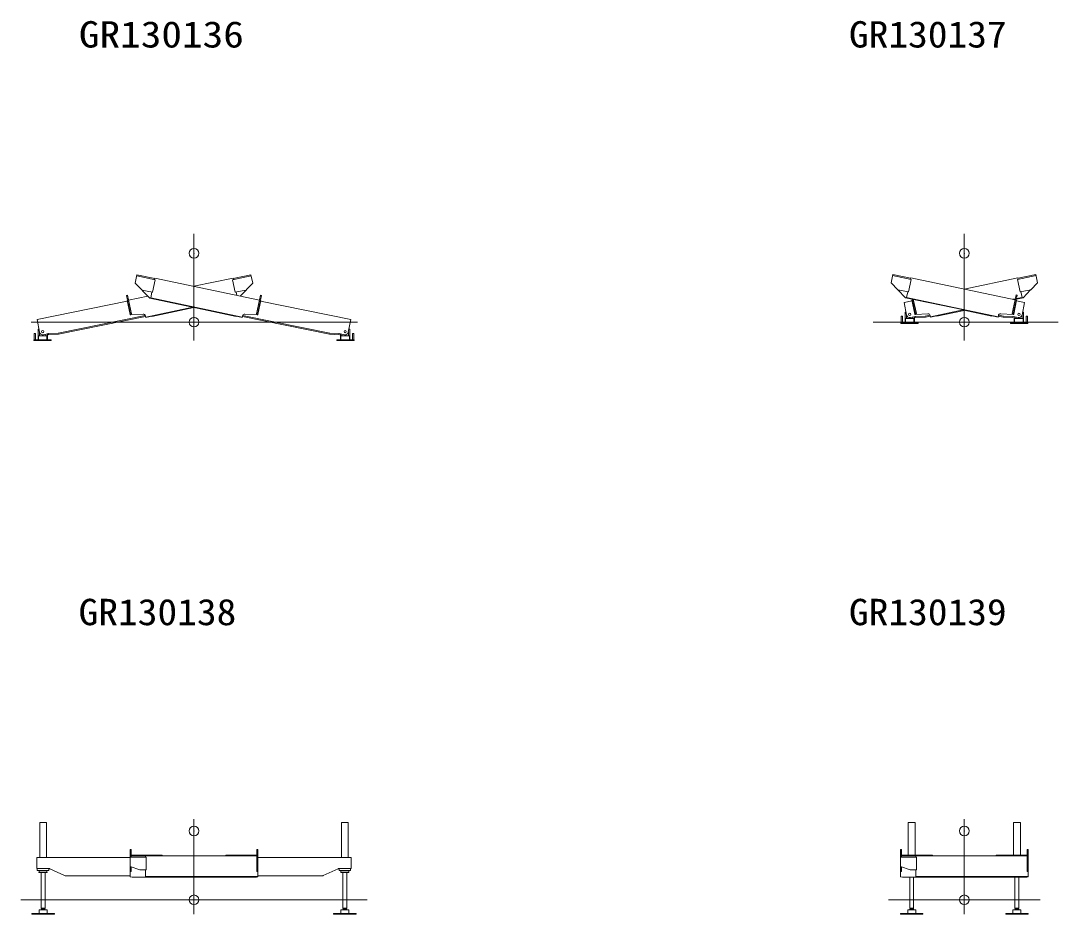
# Model space of a CAD drawing. Units: millimetres, scale not verified. Extents: x -42060 to 41922, y -35725 to 35822.
# Drawn here: x -5981 to 10180, y -35725 to -21804 of the extents above; entities that cross this region are included whole.
import ezdxf
from ezdxf.enums import TextEntityAlignment as Align

# ---------------------------------------------------------------- set-up
doc = ezdxf.new("R2010")
doc.units = ezdxf.units.MM
doc.header["$LTSCALE"] = 300
doc.header["$PDMODE"] = 32
doc.header["$PDSIZE"] = 150
doc.layers.add('0-0_0', color=7, linetype='Continuous', lineweight=18)
doc.styles.add('ＭＳ ゴシック', font='')
doc.styles.get('ＭＳ ゴシック').set_extended_font_data('MS Gothic')

msp = doc.modelspace()

# ---------------------------------------------------------------- linework, layer by layer
at = {"layer": '0-0_0'}
for p, q in [((-3283.2, -25125.6), (-3283.2, -26786.1)), ((8716.8, -25125.6), (8716.8, -26786.1)), ((-4171.4, -25762.8), (-4198.6, -25890.9)), ((-4174.6, -25777.4), (-3886, -25838.6)), ((-4171.4, -25762.8), (-3894.6, -25821.4)), ((-3886, -25838.6), (-3927.4, -26034.2)), ((-3892.7, -25812.6), (-3897.7, -25836.1)), ((-3892.7, -25812.6), (-2264.8, -26157.3)), ((-3283.2, -25803.6), (-3283.2, -25815.6)), ((-3283.2, -25803.6), (-3283.2, -25815.6)), ((-2673.8, -25812.6), (-3283.2, -25941.7)), ((-2673.7, -25812.6), (-2668.7, -25836.1)), ((-2395, -25762.8), (-2671.9, -25821.4)), ((-2395, -25762.8), (-2367.9, -25890.9)), ((7603, -25757.8), (7575.8, -25885.9)), ((7599.8, -25772.5), (7888.4, -25833.6)), ((7603, -25757.8), (7879.8, -25816.4)), ((7888.4, -25833.6), (7847, -26029.2)), ((7881.7, -25807.6), (7876.7, -25831.1)), ((7881.7, -25807.6), (9509.6, -26152.3)), ((9551.9, -25807.6), (8716.8, -25984.4)), ((9833.7, -25772.5), (9545.1, -25833.6)), ((9545.1, -25833.6), (9586.5, -26029.2)), ((9551.9, -25807.6), (9556.8, -25831.1)), ((9830.6, -25757.8), (9553.7, -25816.4)), ((9830.6, -25757.8), (9857.7, -25885.9)), ((-4198.6, -25890.9), (-3971.9, -26123.9)), ((-4093.4, -25999.1), (-3927.4, -26034.2)), ((-2473, -25999.1), (-2639.1, -26034.2)), ((-2367.9, -25890.9), (-2565.2, -26093.7)), ((7575.8, -25885.9), (7681, -25994.1)), ((7681, -25994.1), (7847, -26029.2)), ((7683.3, -25996.5), (7802.5, -26118.9)), ((9752.5, -25994.1), (9586.5, -26029.2)), ((9750.2, -25996.5), (9631.1, -26118.9)), ((9857.7, -25885.9), (9752.5, -25994.1)), ((-4322.3, -26170.9), (-5728.2, -26458.9)), ((-4318.2, -26079.1), (-4333.9, -26082.4)), ((-4333.9, -26082.4), (-4271.7, -26375.9)), ((-4317.3, -26160.6), (-4324.2, -26162.1)), ((-4324.2, -26162.1), (-4278.1, -26379.8)), ((-4318.2, -26079.1), (-4256.1, -26372.6)), ((-4001.3, -26093.7), (-4301.7, -26157.3)), ((-3971.9, -26123.9), (-3062.1, -26316.6)), ((-3939.2, -26031.7), (-3957.6, -26118.8)), ((-3957.6, -26118.8), (-2531.2, -26420.9)), ((-2627.3, -26031.7), (-2616.5, -26082.9)), ((-2248.2, -26079.1), (-2310.4, -26372.6)), ((-2232.6, -26082.4), (-2294.7, -26375.9)), ((-2242.3, -26162.1), (-2288.4, -26379.8)), ((-2249.2, -26160.6), (-2242.3, -26162.1)), ((-2248.2, -26079.1), (-2232.6, -26082.4)), ((-2244.2, -26170.9), (-838.3, -26458.9)), ((7903.3, -26165.9), (7778.2, -26191.5)), ((7802.5, -26118.9), (8707.4, -26310.6)), ((7835.3, -26026.7), (7816.8, -26113.8)), ((7816.8, -26113.8), (9243.2, -26415.9)), ((7908.3, -26155.6), (7901.5, -26157.1)), ((7901.5, -26157.1), (7947.6, -26374.8)), ((7953.9, -26370.9), (7905.1, -26140.7)), ((7969.5, -26367.6), (7922.3, -26144.3)), ((7942, -26148.5), (7924, -26152.3)), ((9464, -26367.6), (9526.2, -26074.1)), ((9513.1, -26135.7), (9472.2, -26144.4)), ((9479.7, -26370.9), (9541.8, -26077.4)), ((9532.1, -26157.1), (9486, -26374.8)), ((9511.3, -26144.3), (9491.5, -26148.5)), ((9525.2, -26155.6), (9532.1, -26157.1)), ((9526.2, -26074.1), (9541.8, -26077.4)), ((9631.1, -26118.9), (9528.4, -26140.7)), ((9616.7, -26113.8), (9530.2, -26132.1)), ((9530.2, -26165.9), (9655.3, -26191.5)), ((9597.8, -26024.8), (9616.7, -26113.8)), ((-4266.4, -26323.6), (-4282.1, -26327)), ((-3302.5, -26265.7), (-4035.3, -26420.9)), ((-3504.2, -26317.6), (-3938.5, -26409.6)), ((-3506, -26308.8), (-3504.2, -26317.6)), ((-3283.2, -26269.8), (-3504.4, -26316.6)), ((-3060.4, -26308.8), (-3062.3, -26317.6)), ((-3062.3, -26317.6), (-2627.9, -26409.6)), ((-2300.1, -26323.6), (-2284.4, -26327)), ((7777.4, -26192.7), (7778.2, -26191.5)), ((7777.4, -26192.7), (7817.8, -26389.6)), ((8697.5, -26308.5), (8190.3, -26415.9)), ((8716.8, -26316.7), (8287.7, -26407.5)), ((8709, -26302.8), (8706.6, -26314.5)), ((8706.6, -26314.5), (9145.8, -26407.5)), ((9656.1, -26192.7), (9615.7, -26389.6)), ((9656.1, -26192.7), (9655.3, -26191.5)), ((-5819, -26499.6), (-735.6, -26499.6)), ((-5687.6, -26656.8), (-5728.2, -26458.9)), ((-4041.8, -26395.2), (-5397.8, -26673)), ((-4037.5, -26410.6), (-5394.6, -26688.6)), ((-4256, -26372.6), (-4271.7, -26375.9)), ((-4075.4, -26375.8), (-4267.7, -26387.7)), ((-4039, -26403.5), (-4033.6, -26428.7)), ((-3938.7, -26408.6), (-4033.6, -26428.7)), ((-3940.4, -26400.8), (-3938.5, -26409.6)), ((-2626.1, -26400.8), (-2627.9, -26409.6)), ((-2627.7, -26408.6), (-2532.8, -26428.7)), ((-2527.5, -26403.5), (-2532.8, -26428.7)), ((-2529, -26410.6), (-1171.8, -26688.6)), ((-2524.6, -26395.2), (-1168.6, -26673)), ((-2491.1, -26375.8), (-2298.8, -26387.7)), ((-2310.4, -26372.6), (-2294.8, -26375.9)), ((-878.8, -26656.8), (-838.3, -26458.9)), ((7299.1, -26499.6), (10179.9, -26499.6)), ((7733.3, -26407.6), (7733.3, -26507.6)), ((7752.3, -26407.6), (7733.3, -26407.6)), ((7752.3, -26407.6), (7752.3, -26507.6)), ((7794.8, -26344.6), (7794.8, -26507.6)), ((7808.6, -26344.6), (7794.8, -26344.6)), ((7800.8, -26444.2), (7800.8, -26507.6)), ((7932.8, -26444.2), (7800.8, -26444.2)), ((7816.8, -26384.7), (7816.8, -26444.2)), ((7823.5, -26404.6), (7816.8, -26404.6)), ((7958.1, -26411.9), (7876.8, -26428.6)), ((7916.8, -26420.4), (7916.8, -26444.2)), ((7932.8, -26444.2), (7932.8, -26507.6)), ((7938.8, -26415.9), (7938.8, -26507.6)), ((7969.5, -26367.6), (7953.9, -26370.9)), ((8150.2, -26370.8), (7958, -26382.7)), ((8104.6, -26406.1), (7958.1, -26411.9)), ((7958.7, -26427.9), (7958.1, -26411.9)), ((8105.2, -26422.1), (7958.7, -26427.9)), ((8183.8, -26390.2), (8107.8, -26405.7)), ((8188.2, -26405.6), (8111, -26421.4)), ((8186.6, -26398.5), (8192, -26423.7)), ((8192, -26423.7), (8286.9, -26403.6)), ((8285.2, -26395.8), (8287.7, -26407.5)), ((9148.3, -26395.8), (9145.8, -26407.5)), ((9146.7, -26403.6), (9241.5, -26423.7)), ((9246.9, -26398.5), (9241.5, -26423.7)), ((9245.4, -26405.6), (9322.5, -26421.4)), ((9249.8, -26390.2), (9325.7, -26405.7)), ((9283.3, -26370.8), (9475.6, -26382.7)), ((9328.3, -26422.1), (9474.8, -26427.9)), ((9328.9, -26406.1), (9475.5, -26411.9)), ((9464, -26367.6), (9479.7, -26370.9)), ((9474.8, -26427.9), (9475.5, -26411.9)), ((9475.5, -26411.9), (9556.7, -26428.6)), ((9494.8, -26415.9), (9494.8, -26507.6)), ((9500.8, -26444.2), (9632.8, -26444.2)), ((9500.8, -26444.2), (9500.8, -26507.6)), ((9516.8, -26420.4), (9516.8, -26444.2)), ((9610.1, -26404.6), (9616.8, -26404.6)), ((9616.8, -26384.7), (9616.8, -26444.2)), ((9625, -26344.6), (9638.8, -26344.6)), ((9632.8, -26444.2), (9632.8, -26507.6)), ((9638.8, -26344.6), (9638.8, -26507.6)), ((9681.3, -26407.6), (9700.3, -26407.6)), ((9681.3, -26407.6), (9681.3, -26507.6)), ((9700.3, -26407.6), (9700.3, -26507.6)), ((-5696.8, -26611.8), (-5710.6, -26611.8)), ((-5710.6, -26611.8), (-5710.6, -26774.8)), ((-5688.6, -26651.8), (-5688.6, -26711.3)), ((-877.8, -26651.8), (-877.8, -26711.3)), ((-869.6, -26611.8), (-855.8, -26611.8)), ((-855.8, -26611.8), (-855.8, -26774.8)), ((7991.8, -26507.6), (7726.8, -26507.6)), ((7726.8, -26507.6), (7726.8, -26514.6)), ((9436.8, -26512.6), (9436.8, -26519.6)), ((9436.8, -26519.6), (9701.8, -26519.6)), ((9441.8, -26507.6), (9706.8, -26507.6)), ((9706.8, -26507.6), (9706.8, -26514.6)), ((-5778.6, -26774.8), (-5778.6, -26781.8)), ((-5513.6, -26774.8), (-5778.6, -26774.8)), ((-5508.6, -26786.8), (-5773.6, -26786.8)), ((-5753.1, -26674.8), (-5753.1, -26774.8)), ((-5704.6, -26711.3), (-5704.6, -26774.8)), ((-5572.6, -26711.3), (-5704.6, -26711.3)), ((-5681.9, -26671.8), (-5688.6, -26671.8)), ((-5547.3, -26679.1), (-5628.6, -26695.7)), ((-5588.6, -26687.6), (-5588.6, -26711.3)), ((-5572.6, -26711.3), (-5572.6, -26774.8)), ((-5566.6, -26683), (-5566.6, -26774.8)), ((-5401.1, -26673.4), (-5547.3, -26679.1)), ((-5508.6, -26779.8), (-5508.6, -26786.8)), ((-1166, -26689.3), (-1019.8, -26695.1)), ((-1165.4, -26673.4), (-1019.1, -26679.1)), ((-1052.8, -26774.8), (-787.8, -26774.8)), ((-1019.8, -26695.1), (-1019.1, -26679.1)), ((-1019.1, -26679.1), (-937.9, -26695.7)), ((-999.8, -26683), (-999.8, -26774.8)), ((-993.8, -26711.3), (-861.8, -26711.3)), ((-993.8, -26711.3), (-993.8, -26774.8)), ((-977.8, -26687.6), (-977.8, -26711.3)), ((-884.5, -26671.8), (-877.8, -26671.8)), ((-861.8, -26711.3), (-861.8, -26774.8)), ((-813.3, -26674.8), (-794.3, -26674.8)), ((-813.3, -26674.8), (-813.3, -26774.8)), ((-794.3, -26674.8), (-794.3, -26774.8)), ((-787.8, -26774.8), (-787.8, -26781.8)), ((-3283.2, -35723.9), (-3283.2, -34243.9)), ((8716.8, -35723.9), (8716.8, -34243.9)), ((-5685.7, -34295.6), (-5685.7, -34842.6)), ((-5580.7, -34295.6), (-5685.7, -34295.6)), ((-5580.7, -34842.6), (-5580.7, -34295.6)), ((-985.8, -34295.6), (-880.8, -34295.6)), ((-985.8, -34842.6), (-985.8, -34295.6)), ((-880.8, -34295.6), (-880.8, -34842.6)), ((7949.3, -34295.6), (7844.3, -34295.6)), ((7844.3, -34295.6), (7844.3, -34806.6)), ((7949.3, -34806.6), (7949.3, -34295.6)), ((9484.3, -34806.6), (9484.3, -34295.6)), ((9484.3, -34295.6), (9589.3, -34295.6)), ((9589.3, -34295.6), (9589.3, -34806.6)), ((-4278.2, -34716.6), (-4262.2, -34716.6)), ((-4278.2, -34716.6), (-4278.2, -35139.6)), ((-4262.2, -34716.6), (-4262.2, -34833.6)), ((-2304.2, -35056.6), (-2304.2, -34716.6)), ((-2304.2, -34716.6), (-2288.2, -34716.6)), ((-2288.2, -35140.6), (-2288.2, -34716.6)), ((7721.8, -34716.6), (7721.8, -35139.6)), ((7721.8, -34716.6), (7737.8, -34716.6)), ((7737.8, -34716.6), (7737.8, -34833.6)), ((9695.8, -34716.6), (9711.8, -34716.6)), ((9695.8, -35056.6), (9695.8, -34716.6)), ((9711.8, -35140.6), (9711.8, -34716.6)), ((-4278.2, -34842.6), (-5733.2, -34842.6)), ((-5733.2, -34842.6), (-5733.2, -35011.6)), ((-4026.2, -34833.6), (-4278.2, -34833.6)), ((-4262.2, -34806.6), (-3778.2, -34806.6)), ((-2304.2, -34815.6), (-4262.2, -34815.6)), ((-4038.2, -34815.6), (-4038.2, -34833.6)), ((-4026.2, -34833.6), (-4026.2, -35033.6)), ((-3778.2, -34806.6), (-3778.2, -34815.6)), ((-2788.2, -34806.6), (-2304.2, -34806.6)), ((-2788.2, -34815.6), (-2788.2, -34806.6)), ((-2288.2, -34842.6), (-833.3, -34842.6)), ((-833.3, -34842.6), (-833.3, -35011.6)), ((7973.8, -34833.6), (7721.8, -34833.6)), ((7737.8, -34806.6), (8221.8, -34806.6)), ((9695.8, -34815.6), (7737.8, -34815.6)), ((7961.8, -34815.6), (7961.8, -34833.6)), ((7973.8, -34833.6), (7973.8, -35033.6)), ((8221.8, -34806.6), (8221.8, -34815.6)), ((9211.8, -34815.6), (9211.8, -34806.6)), ((9211.8, -34806.6), (9695.8, -34806.6)), ((-5538.2, -35011.6), (-5733.2, -35011.6)), ((-5723.2, -35011.6), (-5723.2, -35045.6)), ((-5543.2, -35045.6), (-5723.2, -35045.6)), ((-5697.2, -35067.6), (-5697.2, -35075.6)), ((-5697.2, -35067.6), (-5569.2, -35067.6)), ((-5693.2, -35045.6), (-5693.2, -35067.6)), ((-5573.2, -35067.6), (-5573.2, -35045.6)), ((-5569.2, -35067.6), (-5569.2, -35075.6)), ((-5543.2, -35011.6), (-5543.2, -35045.6)), ((-5298.2, -35122.9), (-5529.1, -35017.2)), ((-4278.2, -34983), (-4126.2, -35033.6)), ((-4262.2, -35056.6), (-4278.2, -35056.6)), ((-4262.2, -34988.3), (-4262.2, -35056.6)), ((-4026.2, -35033.6), (-4126.2, -35033.6)), ((-4038.2, -35033.6), (-4038.2, -35135.6)), ((-2288.2, -35056.6), (-2304.2, -35056.6)), ((-1268.3, -35122.9), (-1037.3, -35017.2)), ((-1028.3, -35011.6), (-833.3, -35011.6)), ((-1023.3, -35011.6), (-1023.3, -35045.6)), ((-1023.3, -35045.6), (-843.3, -35045.6)), ((-869.3, -35067.6), (-997.3, -35067.6)), ((-997.3, -35067.6), (-997.3, -35075.6)), ((-993.3, -35067.6), (-993.3, -35045.6)), ((-873.3, -35045.6), (-873.3, -35067.6)), ((-843.3, -35011.6), (-843.3, -35045.6)), ((7721.8, -34983), (7873.8, -35033.6)), ((7737.8, -35056.6), (7721.8, -35056.6)), ((7737.8, -34988.3), (7737.8, -35056.6)), ((7973.8, -35033.6), (7873.8, -35033.6)), ((7961.8, -35033.6), (7961.8, -35135.6)), ((9711.8, -35056.6), (9695.8, -35056.6)), ((-5697.2, -35075.6), (-5569.2, -35075.6)), ((-5664.1, -35075.6), (-5664.1, -35631.6)), ((-5602.3, -35075.6), (-5602.3, -35631.6)), ((-4278.2, -35125.6), (-5285.7, -35125.6)), ((-4278.2, -35139.6), (-4248.2, -35145.6)), ((-4248.2, -35145.6), (-2988.2, -35145.6)), ((-4038.2, -35135.6), (-2288.2, -35135.6)), ((-2983.2, -35135.6), (-2983.2, -35147.6)), ((-2983.2, -35147.6), (-2603.2, -35147.6)), ((-2603.2, -35135.6), (-2603.2, -35147.6)), ((-2598.2, -35145.6), (-2308.2, -35145.6)), ((-2288.2, -35140.6), (-2308.2, -35145.6)), ((-2288.2, -35125.6), (-1280.7, -35125.6)), ((-964.1, -35075.6), (-964.1, -35631.6)), ((-902.4, -35075.6), (-902.4, -35631.6)), ((7721.8, -35139.6), (7751.8, -35145.6)), ((7751.8, -35145.6), (9011.8, -35145.6)), ((7865.9, -35145.6), (7865.9, -35631.6)), ((7927.7, -35145.6), (7927.7, -35631.6)), ((7961.8, -35135.6), (9711.8, -35135.6)), ((9016.8, -35135.6), (9016.8, -35147.6)), ((9016.8, -35147.6), (9396.8, -35147.6)), ((9396.8, -35135.6), (9396.8, -35147.6)), ((9401.8, -35145.6), (9691.8, -35145.6)), ((9505.9, -35145.6), (9505.9, -35631.6)), ((9567.7, -35145.6), (9567.7, -35631.6)), ((9711.8, -35140.6), (9691.8, -35145.6)), ((-5981.4, -35499.6), (-585.1, -35499.6)), ((7535.1, -35499.6), (9898.4, -35499.6)), ((-5458.2, -35713.1), (-5808.2, -35713.1)), ((-5808.2, -35713.1), (-5808.2, -35725.1)), ((-5602.3, -35631.6), (-5664.1, -35631.6)), ((-5657.2, -35638.6), (-5657.2, -35645.3)), ((-5609.2, -35646.2), (-5657.2, -35646.2)), ((-5609.2, -35645.3), (-5609.2, -35638.6)), ((-5458.2, -35725.1), (-5458.2, -35713.1)), ((-1108.3, -35725.1), (-1108.3, -35713.1)), ((-1108.3, -35713.1), (-758.3, -35713.1)), ((-995.8, -35655.1), (-870.8, -35655.1)), ((-995.8, -35713.1), (-995.8, -35655.1)), ((-964.1, -35631.6), (-902.4, -35631.6)), ((-957.3, -35645.3), (-957.3, -35638.6)), ((-957.3, -35646.2), (-909.3, -35646.2)), ((-909.3, -35638.6), (-909.3, -35645.3)), ((-870.8, -35655.1), (-870.8, -35713.1)), ((-758.3, -35713.1), (-758.3, -35725.1)), ((7721.8, -35713.1), (7721.8, -35725.1)), ((8071.8, -35713.1), (7721.8, -35713.1)), ((7834.3, -35655.1), (7834.3, -35713.1)), ((7959.3, -35655.1), (7834.3, -35655.1)), ((7927.7, -35631.6), (7865.9, -35631.6)), ((7872.8, -35638.6), (7872.8, -35645.3)), ((7920.8, -35646.2), (7872.8, -35646.2)), ((7920.8, -35645.3), (7920.8, -35638.6)), ((7959.3, -35713.1), (7959.3, -35655.1)), ((8071.8, -35725.1), (8071.8, -35713.1)), ((9361.8, -35713.1), (9711.8, -35713.1)), ((9361.8, -35725.1), (9361.8, -35713.1)), ((9505.9, -35631.6), (9567.7, -35631.6)), ((9512.8, -35645.3), (9512.8, -35638.6)), ((9512.8, -35646.2), (9560.8, -35646.2)), ((9560.8, -35638.6), (9560.8, -35645.3)), ((9711.8, -35713.1), (9711.8, -35725.1)), ((-5458.2, -35725.1), (-5808.2, -35725.1)), ((-1108.3, -35725.1), (-758.3, -35725.1)), ((8071.8, -35725.1), (7721.8, -35725.1)), ((9361.8, -35725.1), (9711.8, -35725.1))]:
    msp.add_line(p, q, dxfattribs=at)
for points in [[(-2391.9, -25777.4), (-2680.5, -25838.6), (-2639.1, -26034.2)], [(7996.8, -26512.6), (7996.8, -26519.6), (7731.8, -26519.6)], [(-5753.1, -26674.8), (-5772.1, -26674.8), (-5772.1, -26774.8)], [(-5400.4, -26689.3), (-5546.7, -26695.1), (-5547.3, -26679.1)], [(-1057.8, -26779.8), (-1057.8, -26786.8), (-792.8, -26786.8)], [(-869.3, -35067.6), (-869.3, -35075.6), (-997.3, -35075.6)], [(-5570.7, -35713.1), (-5570.7, -35655.1), (-5695.7, -35655.1), (-5695.7, -35713.1)], [(9474.3, -35713.1), (9474.3, -35655.1), (9599.3, -35655.1), (9599.3, -35713.1)]]:
    msp.add_lwpolyline(points, dxfattribs=at)
for centre in [(7866.8, -26379.6), (9566.8, -26379.6), (-5638.6, -26646.8), (-927.8, -26646.8)]:
    msp.add_circle(centre, 17.8, dxfattribs=at)
for centre, radius, start, end in [((-5644.6, -26523.8), 30, 45.32365, 45.51396), ((-4268.3, -26377.8), 10, 191.95665, 273.55892), ((-4073.2, -26410.7), 35, 11.95665, 93.55892), ((-2493.3, -26410.7), 35, 86.44108, 168.04335), ((-2298.2, -26377.8), 10, 266.44108, 348.04335), ((-921.8, -26523.8), 30, 134.48604, 134.67635), ((7866.8, -26379.6), 50, 191.57703, 281.57703), ((7957.3, -26372.8), 10, 191.95666, 273.55893), ((8103.8, -26386.2), 20, 272.26188, 281.57703), ((8103.8, -26386.2), 36, 272.26188, 281.57703), ((8152.4, -26405.7), 35, 11.95665, 93.55893), ((9281.1, -26405.7), 35, 86.44107, 168.04335), ((9329.7, -26386.2), 36, 258.42297, 267.73812), ((9329.7, -26386.2), 20, 258.42297, 267.73812), ((9476.2, -26372.8), 10, 266.44107, 348.04334), ((9566.8, -26379.6), 50, 258.42297, 348.42297), ((-5638.6, -26646.8), 50, 191.57699, 281.57699), ((-927.8, -26646.8), 50, 258.42301, 348.42301), ((7731.8, -26514.6), 5, 180, 270), ((7991.8, -26512.6), 5, 359.99999, 90), ((9441.8, -26512.6), 5, 90, 180.00001), ((9701.8, -26514.6), 5, 270, 0), ((-5773.6, -26781.8), 5, 180, 270), ((-5513.6, -26779.8), 5, 359.99999, 90), ((-5401.9, -26653.4), 20, 272.24504, 281.57699), ((-5401.9, -26653.4), 36, 272.24504, 281.57699), ((-1164.6, -26653.4), 36, 258.42301, 267.75496), ((-1164.6, -26653.4), 20, 258.42301, 267.75496), ((-1052.8, -26779.8), 5, 90, 180.00001), ((-792.8, -26781.8), 5, 270, 0), ((-5547.7, -35037.4), 27.4, 47.3759, 69.68334), ((-1018.7, -35037.4), 27.4, 110.31666, 132.6241), ((-5285.7, -35095.6), 30, 245.39976, 270), ((-1280.7, -35095.6), 30, 270, 294.60024), ((-5664.2, -35638.6), 7, 0.00004, 88.8528), ((-5633.2, -35668.1), 32.5, 139.20412, 156.42172), ((-5659.7, -35645.3), 2.5, 319.06014, 359.99996), ((-5602.2, -35638.6), 7, 91.0148, 180.00007), ((-5606.7, -35645.3), 2.5, 180.79921, 221.94772), ((-5633.2, -35668.1), 32.5, 23.57828, 40.87424), ((-964.3, -35638.6), 7, 359.99993, 88.9852), ((-933.3, -35668.1), 32.5, 139.12576, 156.42172), ((-959.8, -35645.3), 2.5, 318.05228, 359.20079), ((-902.3, -35638.6), 7, 91.1472, 179.99996), ((-906.8, -35645.3), 2.5, 180.00004, 220.93986), ((-933.3, -35668.1), 32.5, 23.57828, 40.79588), ((7865.8, -35638.6), 7, 0.00004, 88.8528), ((7896.8, -35668.1), 32.5, 139.20412, 156.42172), ((7870.3, -35645.3), 2.5, 319.06014, 359.99996), ((7927.8, -35638.6), 7, 91.0148, 180.00007), ((7923.3, -35645.3), 2.5, 180.79921, 221.94772), ((7896.8, -35668.1), 32.5, 23.57828, 40.87424), ((9505.8, -35638.6), 7, 359.99993, 88.9852), ((9536.8, -35668.1), 32.5, 139.12576, 156.42172), ((9510.3, -35645.3), 2.5, 318.05228, 359.20079), ((9567.8, -35638.6), 7, 91.1472, 179.99996), ((9563.3, -35645.3), 2.5, 180.00004, 220.93986), ((9536.8, -35668.1), 32.5, 23.57828, 40.79588)]:
    msp.add_arc(centre, radius, start, end, dxfattribs=at)
for p in [(-3283.2, -25427.6), (8716.8, -25427.6), (-3283.2, -26499.6), (8716.8, -26499.6), (-3283.2, -34427.6), (8716.8, -34427.6), (-3283.2, -35499.6), (8716.8, -35499.6)]:
    msp.add_point(p, dxfattribs=at)

# ---------------------------------------------------------------- texts
at = {"layer": '0-0_0', "style": 'ＭＳ ゴシック'}
for s, width, p in [('GR130136', 1.15, (-5076, -22344.5)), ('GR130137', 1.1, (6918.9, -22344.5)), ('GR130138', 1.1, (-5081.1, -31344.5)), ('GR130139', 1.1, (6918.9, -31344.5))]:
    msp.add_text(s, height=410.6, dxfattribs=dict(at, width=width)).set_placement(p, align=Align.BOTTOM_LEFT)

doc.saveas('drawing.dxf')
